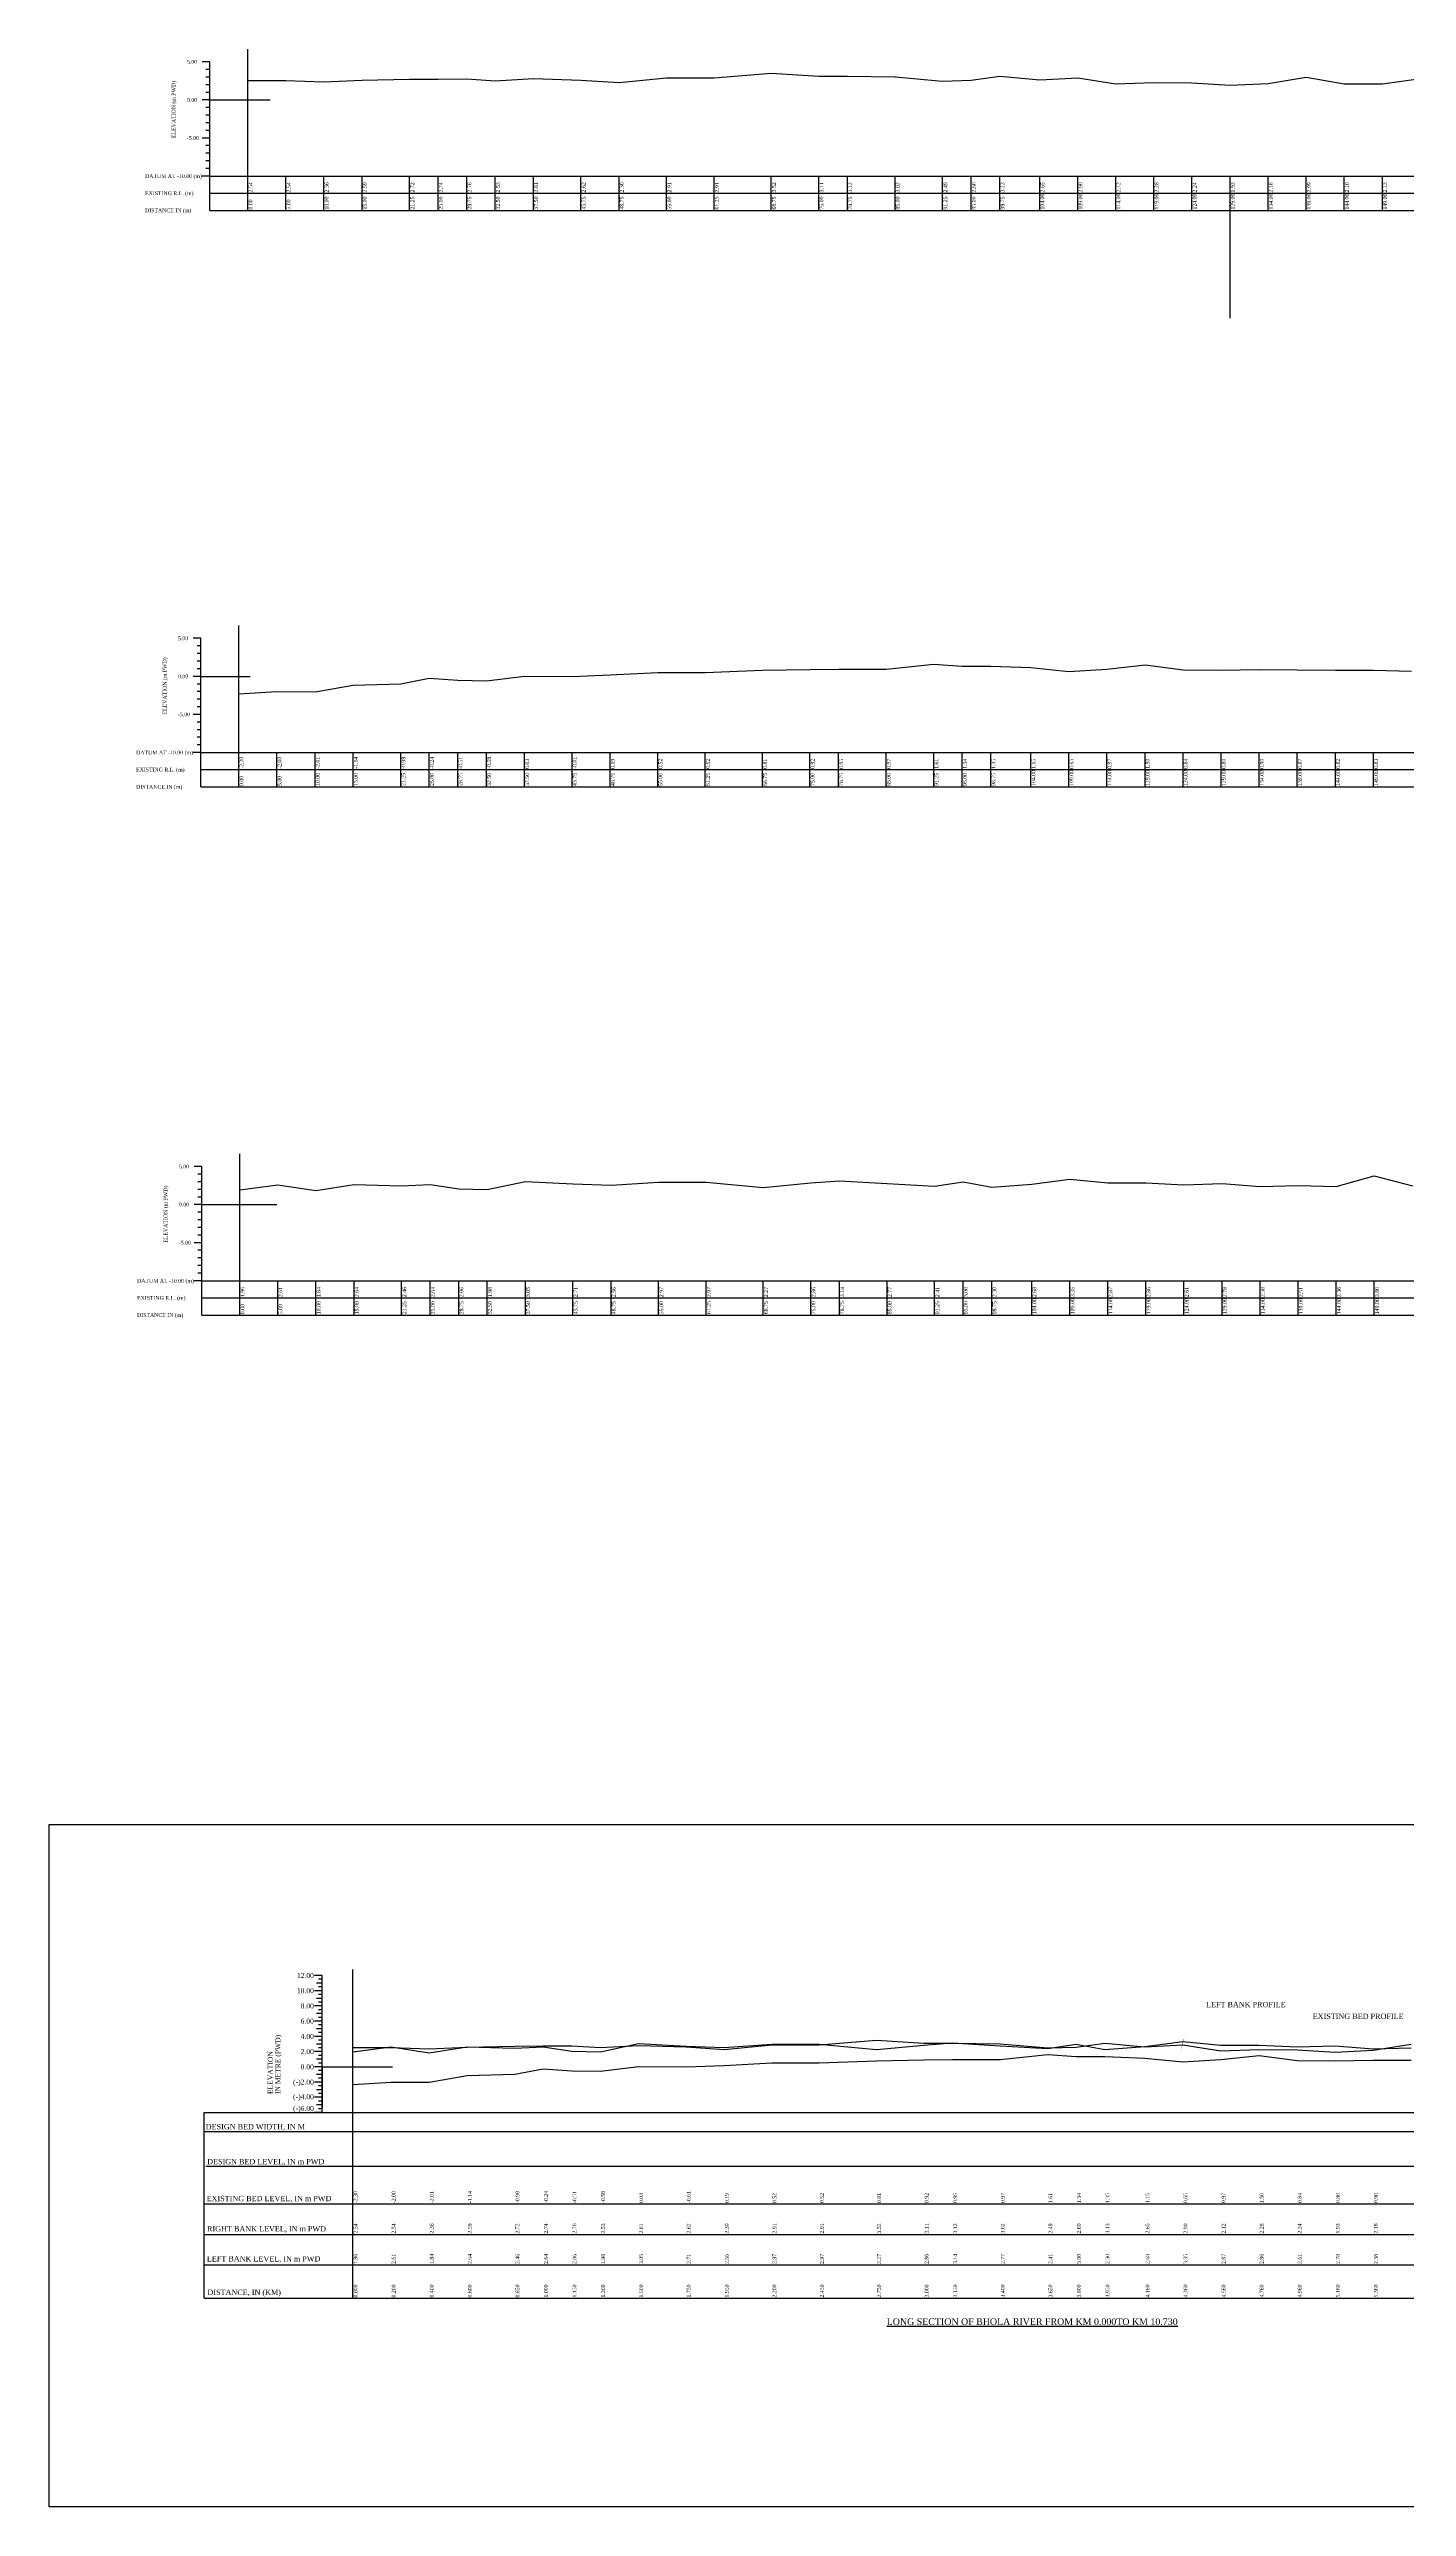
# Model space of a CAD drawing. Header units: metres. Extents: x -148477 to 168932, y -55673 to -2736.
# Drawn here: x -9190.6 to -9012.3, y -18262 to -17939.2 of the extents above; entities that cross this region are included whole.
import ezdxf
from ezdxf.enums import TextEntityAlignment as Align

# ---------------------------------------------------------------- set-up
doc = ezdxf.new("R2010")
doc.units = ezdxf.units.M
doc.styles.add('liza', font='times.ttf', dxfattribs={"height": 2})
doc.styles.get("Standard").update_dxf_attribs({"font": 'times.ttf'})

msp = doc.modelspace()

# ---------------------------------------------------------------- linework, layer by layer
at = {"color": 6, "linetype": 'Continuous', "lineweight": -3, "ltscale": 0.5}
for p, q in [((-9169.5468, -17940.8747), (-9170.5468, -17940.8747)), ((-9169.5468, -17941.8747), (-9170.0468, -17941.8747)), ((-9169.5468, -17960.3747), (-9169.5468, -17940.8747)), ((-9164.5468, -17960.3747), (-9164.5468, -17939.201)), ((-9169.5468, -17942.8747), (-9170.0468, -17942.8747)), ((-9169.5468, -17943.8747), (-9170.0468, -17943.8747)), ((-9169.5468, -17944.8747), (-9170.0468, -17944.8747)), ((-9169.5468, -17945.8747), (-9170.5468, -17945.8747)), ((-9169.5468, -17946.8747), (-9170.0468, -17946.8747)), ((-9169.5468, -17947.8747), (-9170.0468, -17947.8747)), ((-9169.5468, -17945.8747), (-9161.6015, -17945.8747)), ((-9169.5468, -17950.8747), (-9170.5468, -17950.8747)), ((-9169.5468, -17948.8747), (-9170.0468, -17948.8747)), ((-9169.5468, -17949.8747), (-9170.0468, -17949.8747)), ((-9169.5468, -17951.8747), (-9170.0468, -17951.8747)), ((-9169.5468, -17952.8747), (-9170.0468, -17952.8747)), ((-9169.5468, -17953.8747), (-9170.0468, -17953.8747)), ((-9169.5468, -17954.8747), (-9170.0468, -17954.8747)), ((-9169.5468, -17955.8747), (-9170.5468, -17955.8747)), ((-9169.5468, -17955.8747), (-8896.2968, -17955.8747)), ((-9169.5468, -17958.1247), (-8896.2968, -17958.1247)), ((-9159.5468, -17960.3747), (-9159.5468, -17955.8747)), ((-9154.5468, -17960.3747), (-9154.5468, -17955.8747)), ((-9149.5468, -17960.3747), (-9149.5468, -17955.8747)), ((-9143.2968, -17960.3747), (-9143.2968, -17955.8747)), ((-9139.5468, -17960.3747), (-9139.5468, -17955.8747)), ((-9135.7968, -17960.3747), (-9135.7968, -17955.8747)), ((-9132.0468, -17960.3747), (-9132.0468, -17955.8747)), ((-9127.0468, -17960.3747), (-9127.0468, -17955.8747)), ((-9120.7968, -17960.3747), (-9120.7968, -17955.8747)), ((-9115.7968, -17960.3747), (-9115.7968, -17955.8747)), ((-9109.5468, -17960.3747), (-9109.5468, -17955.8747)), ((-9103.2968, -17960.3747), (-9103.2968, -17955.8747)), ((-9095.7968, -17960.3747), (-9095.7968, -17955.8747)), ((-9089.5468, -17960.3747), (-9089.5468, -17955.8747)), ((-9085.7968, -17960.3747), (-9085.7968, -17955.8747)), ((-9079.5468, -17960.3747), (-9079.5468, -17955.8747)), ((-9073.2968, -17960.3747), (-9073.2968, -17955.8747)), ((-9069.5468, -17960.3747), (-9069.5468, -17955.8747)), ((-9065.7968, -17960.3747), (-9065.7968, -17955.8747)), ((-9060.5468, -17960.3747), (-9060.5468, -17955.8747)), ((-9055.5468, -17960.3747), (-9055.5468, -17955.8747)), ((-9050.5468, -17960.3747), (-9050.5468, -17955.8747)), ((-9045.5468, -17960.3747), (-9045.5468, -17955.8747)), ((-9040.5468, -17960.3747), (-9040.5468, -17955.8747)), ((-9035.5468, -17974.536), (-9035.5468, -17955.8747)), ((-9030.5468, -17960.3747), (-9030.5468, -17955.8747)), ((-9025.5468, -17960.3747), (-9025.5468, -17955.8747)), ((-9020.5468, -17960.3747), (-9020.5468, -17955.8747)), ((-9015.5468, -17960.3747), (-9015.5468, -17955.8747)), ((-9169.5468, -17960.3747), (-8896.2968, -17960.3747)), ((-9170.7189, -18016.5891), (-9171.7189, -18016.5891)), ((-9170.7189, -18036.0891), (-9170.7189, -18016.5891)), ((-9165.7189, -18036.0891), (-9165.7189, -18014.9154)), ((-9170.7189, -18017.5891), (-9171.2189, -18017.5891)), ((-9170.7189, -18018.5891), (-9171.2189, -18018.5891)), ((-9170.7189, -18019.5891), (-9171.2189, -18019.5891)), ((-9170.7189, -18021.5891), (-9171.7189, -18021.5891)), ((-9170.7189, -18020.5891), (-9171.2189, -18020.5891)), ((-9170.7189, -18022.5891), (-9171.2189, -18022.5891)), ((-9170.7189, -18021.5891), (-9164.2413, -18021.5891)), ((-9170.7189, -18023.5891), (-9171.2189, -18023.5891)), ((-9170.7189, -18024.5891), (-9171.2189, -18024.5891)), ((-9170.7189, -18025.5891), (-9171.2189, -18025.5891)), ((-9170.7189, -18026.5891), (-9171.7189, -18026.5891)), ((-9170.7189, -18027.5891), (-9171.2189, -18027.5891)), ((-9170.7189, -18028.5891), (-9171.2189, -18028.5891)), ((-9170.7189, -18031.5891), (-9171.7189, -18031.5891)), ((-9170.7189, -18029.5891), (-9171.2189, -18029.5891)), ((-9170.7189, -18030.5891), (-9171.2189, -18030.5891)), ((-9170.7189, -18031.5891), (-8897.4689, -18031.5891)), ((-9165.7189, -18036.0891), (-9165.7189, -18031.5891)), ((-9160.7189, -18036.0891), (-9160.7189, -18031.5891)), ((-9155.7189, -18036.0891), (-9155.7189, -18031.5891)), ((-9150.7189, -18036.0891), (-9150.7189, -18031.5891)), ((-9144.4689, -18036.0891), (-9144.4689, -18031.5891)), ((-9140.7189, -18036.0891), (-9140.7189, -18031.5891)), ((-9136.9689, -18036.0891), (-9136.9689, -18031.5891)), ((-9133.2189, -18036.0891), (-9133.2189, -18031.5891)), ((-9128.2189, -18036.0891), (-9128.2189, -18031.5891)), ((-9121.9689, -18036.0891), (-9121.9689, -18031.5891)), ((-9116.9689, -18036.0891), (-9116.9689, -18031.5891)), ((-9110.7189, -18036.0891), (-9110.7189, -18031.5891)), ((-9104.4689, -18036.0891), (-9104.4689, -18031.5891)), ((-9096.9689, -18036.0891), (-9096.9689, -18031.5891)), ((-9090.7189, -18036.0891), (-9090.7189, -18031.5891)), ((-9086.9689, -18036.0891), (-9086.9689, -18031.5891)), ((-9080.7189, -18036.0891), (-9080.7189, -18031.5891)), ((-9074.4689, -18036.0891), (-9074.4689, -18031.5891)), ((-9070.7189, -18036.0891), (-9070.7189, -18031.5891)), ((-9066.9689, -18036.0891), (-9066.9689, -18031.5891)), ((-9061.7189, -18036.0891), (-9061.7189, -18031.5891)), ((-9056.7189, -18036.0891), (-9056.7189, -18031.5891)), ((-9051.7189, -18036.0891), (-9051.7189, -18031.5891)), ((-9046.7189, -18036.0891), (-9046.7189, -18031.5891)), ((-9041.7189, -18036.0891), (-9041.7189, -18031.5891)), ((-9036.7189, -18036.0891), (-9036.7189, -18031.5891)), ((-9031.7189, -18036.0891), (-9031.7189, -18031.5891)), ((-9026.7189, -18036.0891), (-9026.7189, -18031.5891)), ((-9021.7189, -18036.0891), (-9021.7189, -18031.5891)), ((-9016.7189, -18036.0891), (-9016.7189, -18031.5891)), ((-9170.7189, -18033.8391), (-8897.4689, -18033.8391)), ((-9170.7189, -18036.0891), (-8897.4689, -18036.0891)), ((-9165.5994, -18105.4743), (-9165.5994, -18084.3006)), ((-9170.5994, -18085.9743), (-9171.5994, -18085.9743)), ((-9170.5994, -18086.9743), (-9171.0994, -18086.9743)), ((-9170.5994, -18105.4743), (-9170.5994, -18085.9743)), ((-9170.5994, -18087.9743), (-9171.0994, -18087.9743)), ((-9170.5994, -18088.9743), (-9171.0994, -18088.9743)), ((-9170.5994, -18089.9743), (-9171.0994, -18089.9743)), ((-9170.5994, -18090.9743), (-9171.5994, -18090.9743)), ((-9170.5994, -18091.9743), (-9171.0994, -18091.9743)), ((-9170.5994, -18092.9743), (-9171.0994, -18092.9743)), ((-9170.5994, -18093.9743), (-9171.0994, -18093.9743)), ((-9170.5994, -18090.9743), (-9160.7518, -18090.9743)), ((-9170.5994, -18095.9743), (-9171.5994, -18095.9743)), ((-9170.5994, -18094.9743), (-9171.0994, -18094.9743)), ((-9170.5994, -18096.9743), (-9171.0994, -18096.9743)), ((-9170.5994, -18097.9743), (-9171.0994, -18097.9743)), ((-9170.5994, -18098.9743), (-9171.0994, -18098.9743)), ((-9170.5994, -18099.9743), (-9171.0994, -18099.9743)), ((-9170.5994, -18100.9743), (-9171.5994, -18100.9743)), ((-9170.5994, -18100.9743), (-8897.3494, -18100.9743)), ((-9170.5994, -18103.2243), (-8897.3494, -18103.2243)), ((-9165.5994, -18105.4743), (-9165.5994, -18100.9743)), ((-9160.5994, -18105.4743), (-9160.5994, -18100.9743)), ((-9155.5994, -18105.4743), (-9155.5994, -18100.9743)), ((-9150.5994, -18105.4743), (-9150.5994, -18100.9743)), ((-9144.3494, -18105.4743), (-9144.3494, -18100.9743)), ((-9140.5994, -18105.4743), (-9140.5994, -18100.9743)), ((-9136.8494, -18105.4743), (-9136.8494, -18100.9743)), ((-9133.0994, -18105.4743), (-9133.0994, -18100.9743)), ((-9128.0994, -18105.4743), (-9128.0994, -18100.9743)), ((-9121.8494, -18105.4743), (-9121.8494, -18100.9743)), ((-9116.8494, -18105.4743), (-9116.8494, -18100.9743)), ((-9110.5994, -18105.4743), (-9110.5994, -18100.9743)), ((-9104.3494, -18105.4743), (-9104.3494, -18100.9743)), ((-9096.8494, -18105.4743), (-9096.8494, -18100.9743)), ((-9090.5994, -18105.4743), (-9090.5994, -18100.9743)), ((-9086.8494, -18105.4743), (-9086.8494, -18100.9743)), ((-9080.5994, -18105.4743), (-9080.5994, -18100.9743)), ((-9074.3494, -18105.4743), (-9074.3494, -18100.9743)), ((-9070.5994, -18105.4743), (-9070.5994, -18100.9743)), ((-9066.8494, -18105.4743), (-9066.8494, -18100.9743)), ((-9061.5994, -18105.4743), (-9061.5994, -18100.9743)), ((-9056.5994, -18105.4743), (-9056.5994, -18100.9743)), ((-9051.5994, -18105.4743), (-9051.5994, -18100.9743)), ((-9046.5994, -18105.4743), (-9046.5994, -18100.9743)), ((-9041.5994, -18105.4743), (-9041.5994, -18100.9743)), ((-9036.5994, -18105.4743), (-9036.5994, -18100.9743)), ((-9031.5994, -18105.4743), (-9031.5994, -18100.9743)), ((-9026.5994, -18105.4743), (-9026.5994, -18100.9743)), ((-9021.5994, -18105.4743), (-9021.5994, -18100.9743)), ((-9016.5994, -18105.4743), (-9016.5994, -18100.9743)), ((-9170.5994, -18105.4743), (-8897.3494, -18105.4743)), ((-9150.7457, -18234.6432), (-9150.7457, -18191.4583)), ((-9154.7767, -18204.2284), (-9145.5708, -18204.2284))]:
    msp.add_line(p, q, dxfattribs=at)
at = {"color": 0, "lineweight": 30}
for p, q in [((-9154.7767, -18192.2284), (-9155.7767, -18192.2284)), ((-9154.7767, -18193.2284), (-9155.5267, -18193.2284)), ((-9154.7767, -18192.7284), (-9155.2767, -18192.7284)), ((-9154.7767, -18193.7284), (-9155.2767, -18193.7284)), ((-9154.7767, -18210.2284), (-9154.7767, -18192.2284)), ((-9154.7767, -18194.2284), (-9155.7767, -18194.2284)), ((-9154.7767, -18194.2284), (-9155.7767, -18194.2284)), ((-9154.7767, -18194.2284), (-9155.7767, -18194.2284)), ((-9154.7767, -18196.2284), (-9155.7767, -18196.2284)), ((-9154.7767, -18196.2284), (-9155.7767, -18196.2284)), ((-9154.7767, -18195.2284), (-9155.5267, -18195.2284)), ((-9154.7767, -18197.2284), (-9155.5267, -18197.2284)), ((-9154.7767, -18197.2284), (-9155.5267, -18197.2284)), ((-9154.7767, -18194.7284), (-9155.2767, -18194.7284)), ((-9154.7767, -18195.7284), (-9155.2767, -18195.7284)), ((-9154.7767, -18196.7284), (-9155.2767, -18196.7284)), ((-9154.7767, -18196.7284), (-9155.2767, -18196.7284)), ((-9154.7767, -18198.2284), (-9155.7767, -18198.2284)), ((-9154.7767, -18200.2284), (-9155.7767, -18200.2284)), ((-9154.7767, -18199.2284), (-9155.5267, -18199.2284)), ((-9154.7767, -18197.7284), (-9155.2767, -18197.7284)), ((-9154.7767, -18198.7284), (-9155.2767, -18198.7284)), ((-9154.7767, -18199.7284), (-9155.2767, -18199.7284)), ((-9154.7767, -18202.2284), (-9155.7767, -18202.2284)), ((-9154.7767, -18201.2284), (-9155.5267, -18201.2284)), ((-9154.7767, -18203.2284), (-9155.5267, -18203.2284)), ((-9154.7767, -18200.7284), (-9155.2767, -18200.7284)), ((-9154.7767, -18201.7284), (-9155.2767, -18201.7284)), ((-9154.7767, -18202.7284), (-9155.2767, -18202.7284)), ((-9154.7767, -18203.7284), (-9155.2767, -18203.7284)), ((-9154.7767, -18204.2284), (-9155.7767, -18204.2284)), ((-9154.7767, -18206.2284), (-9155.7767, -18206.2284)), ((-9154.7767, -18205.2284), (-9155.5267, -18205.2284)), ((-9154.7767, -18204.7284), (-9155.2767, -18204.7284)), ((-9154.7767, -18205.7284), (-9155.2767, -18205.7284)), ((-9154.7767, -18206.7284), (-9155.2767, -18206.7284)), ((-9170.2767, -18210.2284), (-8882.4965, -18210.2284)), ((-9154.7767, -18208.2284), (-9155.7767, -18208.2284)), ((-9154.7767, -18210.2284), (-9155.7767, -18210.2284)), ((-9154.7767, -18207.2284), (-9155.5267, -18207.2284)), ((-9154.7767, -18209.2284), (-9155.5267, -18209.2284)), ((-9154.7767, -18207.7284), (-9155.2767, -18207.7284)), ((-9154.7767, -18208.7284), (-9155.2767, -18208.7284)), ((-9154.7767, -18209.7284), (-9155.2767, -18209.7284)), ((-9170.2767, -18212.723), (-8882.4965, -18212.723)), ((-9170.0825, -18217.2756), (-8882.4965, -18217.2756)), ((-9170.2767, -18234.6284), (-8882.4965, -18234.6284))]:
    msp.add_line(p, q, dxfattribs=at)
at = {"lineweight": 30}
for p, q in [((-9154.7767, -18204.2284), (-9154.7767, -18209.6584)), ((-9170.2767, -18234.6284), (-9170.2767, -18210.2284)), ((-9170.2767, -18222.2284), (-8882.4965, -18222.2284)), ((-9170.2767, -18226.2284), (-8882.4965, -18226.2284)), ((-9170.2767, -18230.2284), (-8882.4965, -18230.2284))]:
    msp.add_line(p, q, dxfattribs=at)
at = {"color": 6, "linetype": 'Continuous', "lineweight": -3, "ltscale": 0.5}
for points in [[(-9164.5468, -17943.3347), (-9159.5468, -17943.3347), (-9154.5468, -17943.5147), (-9149.5468, -17943.2847), (-9143.2968, -17943.1547), (-9139.5468, -17943.1347), (-9135.7968, -17943.1147), (-9132.0468, -17943.3447), (-9127.0468, -17943.0647), (-9120.7968, -17943.2547), (-9115.7968, -17943.5747), (-9109.5468, -17942.9647), (-9103.2968, -17942.9647), (-9095.7968, -17942.3547), (-9089.5468, -17942.7647), (-9085.7968, -17942.7547), (-9079.5468, -17942.8547), (-9073.2968, -17943.3847), (-9069.5468, -17943.2747), (-9065.7968, -17942.7447), (-9060.5468, -17943.2247), (-9055.5468, -17942.9747), (-9050.5468, -17943.7547), (-9045.5468, -17943.5947), (-9040.5468, -17943.6347), (-9035.5468, -17943.9447), (-9030.5468, -17943.6947), (-9025.5468, -17942.8847), (-9020.5468, -17943.7747), (-9015.5468, -17943.7447), (-9010.5468, -17943.0747)], [(-9150.7457, -18201.6884), (-9145.7457, -18201.6884), (-9140.7457, -18201.8684), (-9135.7457, -18201.6384), (-9129.4957, -18201.5084), (-9125.7457, -18201.4884), (-9121.9957, -18201.4684), (-9118.2457, -18201.6984), (-9113.2457, -18201.4184), (-9106.9957, -18201.6084), (-9101.9957, -18201.9284), (-9095.7457, -18201.3184), (-9089.4957, -18201.3184), (-9081.9957, -18200.7084), (-9075.7457, -18201.1184), (-9071.9957, -18201.1084), (-9065.7457, -18201.2084), (-9059.4957, -18201.7384), (-9055.7457, -18201.6284), (-9051.9957, -18201.0984), (-9046.7457, -18201.5784), (-9041.7457, -18201.3284), (-9036.7457, -18202.1084), (-9031.7457, -18201.9484), (-9026.7457, -18201.9884), (-9021.7457, -18202.2984), (-9016.7457, -18202.0484), (-9011.7457, -18201.2384)]]:
    msp.add_lwpolyline(points, dxfattribs=at)
at = {"color": 3, "linetype": 'Continuous', "lineweight": -3, "ltscale": 0.5}
for points in [[(-9165.7189, -18023.8891), (-9160.7189, -18023.5891), (-9155.7189, -18023.5991), (-9150.7189, -18022.7291), (-9144.4689, -18022.5691), (-9140.7189, -18021.8291), (-9136.9689, -18022.0991), (-9133.2189, -18022.1691), (-9128.2189, -18021.5591), (-9121.9689, -18021.5991), (-9116.9689, -18021.3991), (-9110.7189, -18021.0691), (-9104.4689, -18021.0691), (-9096.9689, -18020.7791), (-9090.7189, -18020.6691), (-9086.9689, -18020.6391), (-9080.7189, -18020.6191), (-9074.4689, -18019.9791), (-9070.7189, -18020.2491), (-9066.9689, -18020.2391), (-9061.7189, -18020.4391), (-9056.7189, -18020.9391), (-9051.7189, -18020.6191), (-9046.7189, -18020.0891), (-9041.7189, -18020.7491), (-9036.7189, -18020.7891), (-9031.7189, -18020.6891), (-9026.7189, -18020.7191), (-9021.7189, -18020.7691), (-9016.7189, -18020.7591), (-9011.7189, -18020.8991)], [(-9150.7457, -18206.5284), (-9145.7457, -18206.2284), (-9140.7457, -18206.2384), (-9135.7457, -18205.3684), (-9129.4957, -18205.2084), (-9125.7457, -18204.4684), (-9121.9957, -18204.7384), (-9118.2457, -18204.8084), (-9113.2457, -18204.1984), (-9106.9957, -18204.2384), (-9101.9957, -18204.0384), (-9095.7457, -18203.7084), (-9089.4957, -18203.7084), (-9081.9957, -18203.4184), (-9075.7457, -18203.3084), (-9071.9957, -18203.2784), (-9065.7457, -18203.2584), (-9059.4957, -18202.6184), (-9055.7457, -18202.8884), (-9051.9957, -18202.8784), (-9046.7457, -18203.0784), (-9041.7457, -18203.5784), (-9036.7457, -18203.2584), (-9031.7457, -18202.7284), (-9026.7457, -18203.3884), (-9021.7457, -18203.4284), (-9016.7457, -18203.3284), (-9011.7457, -18203.3584)]]:
    msp.add_lwpolyline(points, dxfattribs=at)
at = {"color": 5, "linetype": 'Continuous', "lineweight": -3, "ltscale": 0.5}
for points in [[(-9165.5994, -18089.0143), (-9160.5994, -18088.3643), (-9155.5994, -18089.1343), (-9150.5994, -18088.3343), (-9144.3494, -18088.5143), (-9140.5994, -18088.3343), (-9136.8494, -18088.9143), (-9133.0994, -18088.9943), (-9128.0994, -18087.9243), (-9121.8494, -18088.2643), (-9116.8494, -18088.4143), (-9110.5994, -18088.0043), (-9104.3494, -18088.0043), (-9096.8494, -18088.7043), (-9090.5994, -18088.1143), (-9086.8494, -18087.8343), (-9080.5994, -18088.2043), (-9074.3494, -18088.5643), (-9070.5994, -18087.9743), (-9066.8494, -18088.6743), (-9061.5994, -18088.2943), (-9056.5994, -18087.6243), (-9051.5994, -18088.1043), (-9046.5994, -18088.1143), (-9041.5994, -18088.3643), (-9036.5994, -18088.1943), (-9031.5994, -18088.5943), (-9026.5994, -18088.4643), (-9021.5994, -18088.6143), (-9016.5994, -18087.1743), (-9011.5994, -18088.4843)], [(-9150.7457, -18202.2684), (-9145.7457, -18201.6184), (-9140.7457, -18202.3884), (-9135.7457, -18201.5884), (-9129.4957, -18201.7684), (-9125.7457, -18201.5884), (-9121.9957, -18202.1684), (-9118.2457, -18202.2484), (-9113.2457, -18201.1784), (-9106.9957, -18201.5184), (-9101.9957, -18201.6684), (-9095.7457, -18201.2584), (-9089.4957, -18201.2584), (-9081.9957, -18201.9584), (-9075.7457, -18201.3684), (-9071.9957, -18201.0884), (-9065.7457, -18201.4584), (-9059.4957, -18201.8184), (-9055.7457, -18201.2284), (-9051.9957, -18201.9284), (-9046.7457, -18201.5484), (-9041.7457, -18200.8784), (-9036.7457, -18201.3584), (-9031.7457, -18201.3684), (-9026.7457, -18201.6184), (-9021.7457, -18201.4484), (-9016.7457, -18201.8484), (-9011.7457, -18201.7184)]]:
    msp.add_lwpolyline(points, dxfattribs=at)
at = {"color": 6, "linetype": 'Continuous', "lineweight": -3, "ltscale": 0.5}
msp.add_lwpolyline([(-9190.6417, -18172.3929), (-8842.4379, -18172.3929), (-8842.4379, -18262.0221), (-9190.6417, -18262.0221)], close=True, dxfattribs=at)
at = {"color": 5, "lineweight": 30}
msp.add_lwpolyline([(-9039.0219, -18196.0762, 0, 0, 0), (-9040.378, -18196.1128, 0, 0, 0), (-9041.158, -18198.9846, 0.2996, 0, 0), (-9041.7427, -18200.9117, 0, 0, 0)], format="xyseb", dxfattribs=at)
at = {"color": 0, "lineweight": 30}
msp.add_lwpolyline([(-9159.7767, -18207.9284, 0, 0, 0), (-9159.7767, -18200.1818, 0.2767, 0, 0), (-9159.7767, -18199.6284, 0, 0, 0)], format="xyseb", dxfattribs=at)
at = {"color": 4, "lineweight": 30}
msp.add_lwpolyline([(-9024.8262, -18197.6558, 0, 0, 0), (-9025.6982, -18197.6365, 0, 0, 0), (-9026.6737, -18201.7662, 0.2996, 0, 0), (-9026.9673, -18203.0155, 0, 0, 0)], format="xyseb", dxfattribs=at)

# ---------------------------------------------------------------- texts
at = {"color": 0, "lineweight": 30}
for s, p in [('12.00', (-9155.8767, -18192.5534)), ('10.00', (-9155.8767, -18194.5534)), ('8.00', (-9155.8767, -18196.5534)), ('4.00', (-9155.8767, -18200.5534)), ('6.00', (-9155.8767, -18198.5534)), ('2.00', (-9155.8767, -18202.5534)), ('(-)2.00', (-9155.8767, -18206.5534)), ('0.00', (-9155.8767, -18204.5534)), ('(-)4.00', (-9155.8767, -18208.4784)), ('(-)6.00', (-9155.8767, -18210.0128))]:
    msp.add_text(s, height=0.65, dxfattribs=at).set_placement(p, align=Align.RIGHT)
for s, p in [('IN METRE (PWD)', (-9160.2767, -18207.7984)), ('ELEVATION', (-9161.2767, -18207.7984))]:
    msp.add_text(s, height=0.65, rotation=90, dxfattribs=at).set_placement(p)
at = {"color": 6, "linetype": 'Continuous', "lineweight": -3, "ltscale": 0.5, "char_height": 0.5, "attachment_point": 1, "style": 'liza'}
for s, insert, width in [('5.00', (-9172.5468, -17940.6247), 2), ('0.00', (-9172.5468, -17945.6247), 2), ('-5.00', (-9172.5468, -17950.6247), 2), ('DATUM AT -10.00 (m)', (-9178.0468, -17955.6247), 7.5), ('EXISTING R.L. (m)', (-9178.0468, -17957.8747), 7.5), ('DISTANCE IN (m)', (-9178.0468, -17960.1247), 7.5), ('5.00', (-9173.7189, -18016.3391), 2), ('0.00', (-9173.7189, -18021.3391), 2), ('-5.00', (-9173.7189, -18026.3391), 2), ('DATUM AT -10.00 (m)', (-9179.2189, -18031.3391), 7.5), ('EXISTING R.L. (m)', (-9179.2189, -18033.5891), 7.5), ('DISTANCE IN (m)', (-9179.2189, -18035.8391), 7.5), ('5.00', (-9173.5994, -18085.7243), 2), ('0.00', (-9173.5994, -18090.7243), 2), ('-5.00', (-9173.5994, -18095.7243), 2), ('DATUM AT -10.00 (m)', (-9179.0994, -18100.7243), 7.5), ('EXISTING R.L. (m)', (-9179.0994, -18102.9743), 7.5), ('DISTANCE IN (m)', (-9179.0994, -18105.2243), 7.5)]:
    msp.add_mtext(s, dxfattribs=dict(at, insert=insert, width=width))
at = {"color": 6, "linetype": 'Continuous', "lineweight": -3, "ltscale": 0.5, "char_height": 0.5, "attachment_point": 1, "rotation": 90, "style": 'liza'}
for s, insert, width in [('ELEVATION (m PWD)', (-9174.5468, -17950.8747), 10), ('2.54', (-9164.4468, -17958.0247), 2.15), ('2.54', (-9159.4468, -17958.0247), 2.15), ('2.36', (-9154.4468, -17958.0247), 2.15), ('2.59', (-9149.4468, -17958.0247), 2.15), ('2.72', (-9143.1968, -17958.0247), 2.15), ('2.74', (-9139.4468, -17958.0247), 2.15), ('2.76', (-9135.6968, -17958.0247), 2.15), ('2.53', (-9131.9468, -17958.0247), 2.15), ('2.81', (-9126.9468, -17958.0247), 2.15), ('2.62', (-9120.6968, -17958.0247), 2.15), ('2.30', (-9115.6968, -17958.0247), 2.15), ('2.91', (-9109.4468, -17958.0247), 2.15), ('2.91', (-9103.1968, -17958.0247), 2.15), ('3.52', (-9095.6968, -17958.0247), 2.15), ('3.11', (-9089.4468, -17958.0247), 2.15), ('3.12', (-9085.6968, -17958.0247), 2.15), ('3.02', (-9079.4468, -17958.0247), 2.15), ('2.49', (-9073.1968, -17958.0247), 2.15), ('2.60', (-9069.4468, -17958.0247), 2.15), ('3.13', (-9065.6968, -17958.0247), 2.15), ('104.00', (-9060.4468, -17960.2747), 2.15), ('2.65', (-9060.4468, -17958.0247), 2.15), ('2.90', (-9055.4468, -17958.0247), 2.15), ('109.00', (-9055.4468, -17960.2747), 2.15), ('114.00', (-9050.4468, -17960.2747), 2.15), ('2.12', (-9050.4468, -17958.0247), 2.15), ('2.28', (-9045.4468, -17958.0247), 2.15), ('119.00', (-9045.4468, -17960.2747), 2.15), ('124.00', (-9040.4468, -17960.2747), 2.15), ('2.24', (-9040.4468, -17958.0247), 2.15), ('129.00', (-9035.4468, -17960.2747), 2.15), ('1.93', (-9035.4468, -17958.0247), 2.15), ('2.18', (-9030.4468, -17958.0247), 2.15), ('134.00', (-9030.4468, -17960.2747), 2.15), ('139.00', (-9025.4468, -17960.2747), 2.15), ('2.99', (-9025.4468, -17958.0247), 2.15), ('2.10', (-9020.4468, -17958.0247), 2.15), ('144.00', (-9020.4468, -17960.2747), 2.15), ('149.00', (-9015.4468, -17960.2747), 2.15), ('2.13', (-9015.4468, -17958.0247), 2.15), ('0.00', (-9164.4468, -17960.2747), 2.15), ('5.00', (-9159.4468, -17960.2747), 2.15), ('10.00', (-9154.4468, -17960.2747), 2.15), ('15.00', (-9149.4468, -17960.2747), 2.15), ('21.25', (-9143.1968, -17960.2747), 2.15), ('25.00', (-9139.4468, -17960.2747), 2.15), ('28.75', (-9135.6968, -17960.2747), 2.15), ('32.50', (-9131.9468, -17960.2747), 2.15), ('37.50', (-9126.9468, -17960.2747), 2.15), ('43.75', (-9120.6968, -17960.2747), 2.15), ('48.75', (-9115.6968, -17960.2747), 2.15), ('55.00', (-9109.4468, -17960.2747), 2.15), ('61.25', (-9103.1968, -17960.2747), 2.15), ('68.75', (-9095.6968, -17960.2747), 2.15), ('75.00', (-9089.4468, -17960.2747), 2.15), ('78.75', (-9085.6968, -17960.2747), 2.15), ('85.00', (-9079.4468, -17960.2747), 2.15), ('91.25', (-9073.1968, -17960.2747), 2.15), ('95.00', (-9069.4468, -17960.2747), 2.15), ('98.75', (-9065.6968, -17960.2747), 2.15), ('ELEVATION (m PWD)', (-9175.7189, -18026.5891), 10), ('-2.30', (-9165.6189, -18033.7391), 2.15), ('-2.00', (-9160.6189, -18033.7391), 2.15), ('-2.01', (-9155.6189, -18033.7391), 2.15), ('-1.14', (-9150.6189, -18033.7391), 2.15), ('-0.98', (-9144.3689, -18033.7391), 2.15), ('-0.24', (-9140.6189, -18033.7391), 2.15), ('-0.51', (-9136.8689, -18033.7391), 2.15), ('-0.58', (-9133.1189, -18033.7391), 2.15), ('0.03', (-9128.1189, -18033.7391), 2.15), ('-0.01', (-9121.8689, -18033.7391), 2.15), ('0.19', (-9116.8689, -18033.7391), 2.15), ('0.52', (-9110.6189, -18033.7391), 2.15), ('0.52', (-9104.3689, -18033.7391), 2.15), ('0.81', (-9096.8689, -18033.7391), 2.15), ('0.92', (-9090.6189, -18033.7391), 2.15), ('0.95', (-9086.8689, -18033.7391), 2.15), ('0.97', (-9080.6189, -18033.7391), 2.15), ('1.61', (-9074.3689, -18033.7391), 2.15), ('1.34', (-9070.6189, -18033.7391), 2.15), ('1.35', (-9066.8689, -18033.7391), 2.15), ('1.15', (-9061.6189, -18033.7391), 2.15), ('0.65', (-9056.6189, -18033.7391), 2.15), ('0.97', (-9051.6189, -18033.7391), 2.15), ('1.50', (-9046.6189, -18033.7391), 2.15), ('0.84', (-9041.6189, -18033.7391), 2.15), ('0.80', (-9036.6189, -18033.7391), 2.15), ('0.90', (-9031.6189, -18033.7391), 2.15), ('0.87', (-9026.6189, -18033.7391), 2.15), ('0.82', (-9021.6189, -18033.7391), 2.15), ('0.83', (-9016.6189, -18033.7391), 2.15), ('0.00', (-9165.6189, -18035.9891), 2.15), ('5.00', (-9160.6189, -18035.9891), 2.15), ('10.00', (-9155.6189, -18035.9891), 2.15), ('15.00', (-9150.6189, -18035.9891), 2.15), ('21.25', (-9144.3689, -18035.9891), 2.15), ('25.00', (-9140.6189, -18035.9891), 2.15), ('28.75', (-9136.8689, -18035.9891), 2.15), ('32.50', (-9133.1189, -18035.9891), 2.15), ('37.50', (-9128.1189, -18035.9891), 2.15), ('43.75', (-9121.8689, -18035.9891), 2.15), ('48.75', (-9116.8689, -18035.9891), 2.15), ('55.00', (-9110.6189, -18035.9891), 2.15), ('61.25', (-9104.3689, -18035.9891), 2.15), ('68.75', (-9096.8689, -18035.9891), 2.15), ('75.00', (-9090.6189, -18035.9891), 2.15), ('78.75', (-9086.8689, -18035.9891), 2.15), ('85.00', (-9080.6189, -18035.9891), 2.15), ('91.25', (-9074.3689, -18035.9891), 2.15), ('95.00', (-9070.6189, -18035.9891), 2.15), ('98.75', (-9066.8689, -18035.9891), 2.15), ('104.00', (-9061.6189, -18035.9891), 2.15), ('109.00', (-9056.6189, -18035.9891), 2.15), ('114.00', (-9051.6189, -18035.9891), 2.15), ('119.00', (-9046.6189, -18035.9891), 2.15), ('124.00', (-9041.6189, -18035.9891), 2.15), ('129.00', (-9036.6189, -18035.9891), 2.15), ('134.00', (-9031.6189, -18035.9891), 2.15), ('139.00', (-9026.6189, -18035.9891), 2.15), ('144.00', (-9021.6189, -18035.9891), 2.15), ('149.00', (-9016.6189, -18035.9891), 2.15), ('ELEVATION (m PWD)', (-9175.5994, -18095.9743), 10), ('1.96', (-9165.4994, -18103.1243), 2.15), ('2.61', (-9160.4994, -18103.1243), 2.15), ('1.84', (-9155.4994, -18103.1243), 2.15), ('10.00', (-9155.4994, -18105.3743), 2.15), ('15.00', (-9150.4994, -18105.3743), 2.15), ('2.64', (-9150.4994, -18103.1243), 2.15), ('2.46', (-9144.2494, -18103.1243), 2.15), ('21.25', (-9144.2494, -18105.3743), 2.15), ('25.00', (-9140.4994, -18105.3743), 2.15), ('2.64', (-9140.4994, -18103.1243), 2.15), ('2.06', (-9136.7494, -18103.1243), 2.15), ('28.75', (-9136.7494, -18105.3743), 2.15), ('1.98', (-9132.9994, -18103.1243), 2.15), ('32.50', (-9132.9994, -18105.3743), 2.15), ('3.05', (-9127.9994, -18103.1243), 2.15), ('37.50', (-9127.9994, -18105.3743), 2.15), ('2.71', (-9121.7494, -18103.1243), 2.15), ('43.75', (-9121.7494, -18105.3743), 2.15), ('48.75', (-9116.7494, -18105.3743), 2.15), ('2.56', (-9116.7494, -18103.1243), 2.15), ('55.00', (-9110.4994, -18105.3743), 2.15), ('2.97', (-9110.4994, -18103.1243), 2.15), ('2.97', (-9104.2494, -18103.1243), 2.15), ('61.25', (-9104.2494, -18105.3743), 2.15), ('68.75', (-9096.7494, -18105.3743), 2.15), ('2.27', (-9096.7494, -18103.1243), 2.15), ('2.86', (-9090.4994, -18103.1243), 2.15), ('75.00', (-9090.4994, -18105.3743), 2.15), ('78.75', (-9086.7494, -18105.3743), 2.15), ('3.14', (-9086.7494, -18103.1243), 2.15), ('85.00', (-9080.4994, -18105.3743), 2.15), ('2.77', (-9080.4994, -18103.1243), 2.15), ('2.41', (-9074.2494, -18103.1243), 2.15), ('91.25', (-9074.2494, -18105.3743), 2.15), ('3.00', (-9070.4994, -18103.1243), 2.15), ('95.00', (-9070.4994, -18105.3743), 2.15), ('2.30', (-9066.7494, -18103.1243), 2.15), ('98.75', (-9066.7494, -18105.3743), 2.15), ('2.68', (-9061.4994, -18103.1243), 2.15), ('104.00', (-9061.4994, -18105.3743), 2.15), ('109.00', (-9056.4994, -18105.3743), 2.15), ('3.35', (-9056.4994, -18103.1243), 2.15), ('2.87', (-9051.4994, -18103.1243), 2.15), ('114.00', (-9051.4994, -18105.3743), 2.15), ('2.86', (-9046.4994, -18103.1243), 2.15), ('119.00', (-9046.4994, -18105.3743), 2.15), ('124.00', (-9041.4994, -18105.3743), 2.15), ('2.61', (-9041.4994, -18103.1243), 2.15), ('2.78', (-9036.4994, -18103.1243), 2.15), ('129.00', (-9036.4994, -18105.3743), 2.15), ('2.38', (-9031.4994, -18103.1243), 2.15), ('134.00', (-9031.4994, -18105.3743), 2.15), ('139.00', (-9026.4994, -18105.3743), 2.15), ('2.51', (-9026.4994, -18103.1243), 2.15), ('144.00', (-9021.4994, -18105.3743), 2.15), ('2.36', (-9021.4994, -18103.1243), 2.15), ('3.80', (-9016.4994, -18103.1243), 2.15), ('149.00', (-9016.4994, -18105.3743), 2.15), ('0.00', (-9165.4994, -18105.3743), 2.15), ('5.00', (-9160.4994, -18105.3743), 2.15), ('-2.30', (-9150.6457, -18222.1284), 2.15), ('-2.00', (-9145.6457, -18222.1284), 2.15), ('-2.01', (-9140.6457, -18222.1284), 2.15), ('-1.14', (-9135.6457, -18222.1284), 2.15), ('-0.98', (-9129.3957, -18222.1284), 2.15), ('-0.24', (-9125.6457, -18222.1284), 2.15), ('-0.51', (-9121.8957, -18222.1284), 2.15), ('-0.58', (-9118.1457, -18222.1284), 2.15), ('0.03', (-9113.1457, -18222.1284), 2.15), ('-0.01', (-9106.8957, -18222.1284), 2.15), ('0.19', (-9101.8957, -18222.1284), 2.15), ('0.52', (-9095.6457, -18222.1284), 2.15), ('0.52', (-9089.3957, -18222.1284), 2.15), ('0.81', (-9081.8957, -18222.1284), 2.15), ('0.92', (-9075.6457, -18222.1284), 2.15), ('0.95', (-9071.8957, -18222.1284), 2.15), ('0.97', (-9065.6457, -18222.1284), 2.15), ('1.61', (-9059.3957, -18222.1284), 2.15), ('1.34', (-9055.6457, -18222.1284), 2.15), ('1.35', (-9051.8957, -18222.1284), 2.15), ('1.15', (-9046.6457, -18222.1284), 2.15), ('0.65', (-9041.6457, -18222.1284), 2.15), ('0.97', (-9036.6457, -18222.1284), 2.15), ('1.50', (-9031.6457, -18222.1284), 2.15), ('0.84', (-9026.6457, -18222.1284), 2.15), ('0.80', (-9021.6457, -18222.1284), 2.15), ('0.90', (-9016.6457, -18222.1284), 2.15), ('2.54', (-9150.6457, -18226.1284), 2.15), ('2.54', (-9145.6457, -18226.1284), 2.15), ('2.36', (-9140.6457, -18226.1284), 2.15), ('2.59', (-9135.6457, -18226.1284), 2.15), ('2.72', (-9129.3957, -18226.1284), 2.15), ('2.74', (-9125.6457, -18226.1284), 2.15), ('2.76', (-9121.8957, -18226.1284), 2.15), ('2.53', (-9118.1457, -18226.1284), 2.15), ('2.81', (-9113.1457, -18226.1284), 2.15), ('2.62', (-9106.8957, -18226.1284), 2.15), ('2.30', (-9101.8957, -18226.1284), 2.15), ('2.91', (-9095.6457, -18226.1284), 2.15), ('2.91', (-9089.3957, -18226.1284), 2.15), ('3.52', (-9081.8957, -18226.1284), 2.15), ('3.11', (-9075.6457, -18226.1284), 2.15), ('3.12', (-9071.8957, -18226.1284), 2.15), ('3.02', (-9065.6457, -18226.1284), 2.15), ('2.49', (-9059.3957, -18226.1284), 2.15), ('2.60', (-9055.6457, -18226.1284), 2.15), ('3.13', (-9051.8957, -18226.1284), 2.15), ('2.65', (-9046.6457, -18226.1284), 2.15), ('2.90', (-9041.6457, -18226.1284), 2.15), ('2.12', (-9036.6457, -18226.1284), 2.15), ('2.28', (-9031.6457, -18226.1284), 2.15), ('2.24', (-9026.6457, -18226.1284), 2.15), ('1.93', (-9021.6457, -18226.1284), 2.15), ('2.18', (-9016.6457, -18226.1284), 2.15), ('1.96', (-9150.6457, -18230.1284), 2.15), ('2.61', (-9145.6457, -18230.1284), 2.15), ('1.84', (-9140.6457, -18230.1284), 2.15), ('2.64', (-9135.6457, -18230.1284), 2.15), ('2.46', (-9129.3957, -18230.1284), 2.15), ('2.64', (-9125.6457, -18230.1284), 2.15), ('2.06', (-9121.8957, -18230.1284), 2.15), ('1.98', (-9118.1457, -18230.1284), 2.15), ('3.05', (-9113.1457, -18230.1284), 2.15), ('2.71', (-9106.8957, -18230.1284), 2.15), ('2.56', (-9101.8957, -18230.1284), 2.15), ('2.97', (-9095.6457, -18230.1284), 2.15), ('2.97', (-9089.3957, -18230.1284), 2.15), ('2.27', (-9081.8957, -18230.1284), 2.15), ('2.86', (-9075.6457, -18230.1284), 2.15), ('3.14', (-9071.8957, -18230.1284), 2.15), ('2.77', (-9065.6457, -18230.1284), 2.15), ('2.41', (-9059.3957, -18230.1284), 2.15), ('3.00', (-9055.6457, -18230.1284), 2.15), ('2.30', (-9051.8957, -18230.1284), 2.15), ('2.68', (-9046.6457, -18230.1284), 2.15), ('3.35', (-9041.6457, -18230.1284), 2.15), ('2.87', (-9036.6457, -18230.1284), 2.15), ('2.86', (-9031.6457, -18230.1284), 2.15), ('2.61', (-9026.6457, -18230.1284), 2.15), ('2.78', (-9021.6457, -18230.1284), 2.15), ('2.38', (-9016.6457, -18230.1284), 2.15), ('0.000', (-9150.6457, -18234.5284), 2.15), ('0.200', (-9145.6457, -18234.5284), 2.15), ('0.400', (-9140.6457, -18234.5284), 2.15), ('0.600', (-9135.6457, -18234.5284), 2.15), ('0.850', (-9129.3957, -18234.5284), 2.15), ('1.000', (-9125.6457, -18234.5284), 2.15), ('1.150', (-9121.8957, -18234.5284), 2.15), ('1.300', (-9118.1457, -18234.5284), 2.15), ('1.500', (-9113.1457, -18234.5284), 2.15), ('1.750', (-9106.8957, -18234.5284), 2.15), ('1.950', (-9101.8957, -18234.5284), 2.15), ('2.200', (-9095.6457, -18234.5284), 2.15), ('2.450', (-9089.3957, -18234.5284), 2.15), ('2.750', (-9081.8957, -18234.5284), 2.15), ('3.000', (-9075.6457, -18234.5284), 2.15), ('3.150', (-9071.8957, -18234.5284), 2.15), ('3.400', (-9065.6457, -18234.5284), 2.15), ('3.650', (-9059.3957, -18234.5284), 2.15), ('3.800', (-9055.6457, -18234.5284), 2.15), ('3.950', (-9051.8957, -18234.5284), 2.15), ('4.160', (-9046.6457, -18234.5284), 2.15), ('4.360', (-9041.6457, -18234.5284), 2.15), ('4.560', (-9036.6457, -18234.5284), 2.15), ('4.760', (-9031.6457, -18234.5284), 2.15), ('4.960', (-9026.6457, -18234.5284), 2.15), ('5.160', (-9021.6457, -18234.5284), 2.15), ('5.360', (-9016.6457, -18234.5284), 2.15)]:
    msp.add_mtext(s, dxfattribs=dict(at, insert=insert, width=width))
at = {"color": 5, "lineweight": 30, "insert": (-9038.7047, -18195.6931), "char_height": 0.7, "attachment_point": 1}
msp.add_mtext('LEFT BANK PROFILE', dxfattribs=at)
at = {"color": 4, "lineweight": 30, "insert": (-9024.6946, -18197.2404), "char_height": 0.7, "attachment_point": 1}
msp.add_mtext('EXISTING BED PROFILE', dxfattribs=at)
at = {"color": 0, "lineweight": 30, "char_height": 0.7, "attachment_point": 1}
for s, insert in [('DESIGN BED WIDTH, IN M', (-9170.0789, -18211.7343)), ('DESIGN BED LEVEL, IN m PWD', (-9169.8882, -18216.3227)), ('EXISTING BED LEVEL, IN m PWD', (-9169.959, -18221.1713)), ('RIGHT BANK LEVEL, IN m PWD', (-9169.9041, -18225.1462)), ('LEFT BANK LEVEL, IN m PWD', (-9169.9269, -18229.0959)), ('DISTANCE, IN (KM)', (-9169.8486, -18233.489))]:
    msp.add_mtext(s, dxfattribs=dict(at, insert=insert))
at = {"color": 0, "linetype": 'ByBlock', "lineweight": 30, "insert": (-9080.639, -18237.2645), "char_height": 0.861585, "width": 43.932388, "attachment_point": 1}
msp.add_mtext('\\pi-861.6,l861.6,t3.705e+004;{\\LLONG SECTION OF BHOLA RIVER FROM KM 0.000TO KM 10.730}', dxfattribs=at)

doc.saveas('drawing.dxf')
